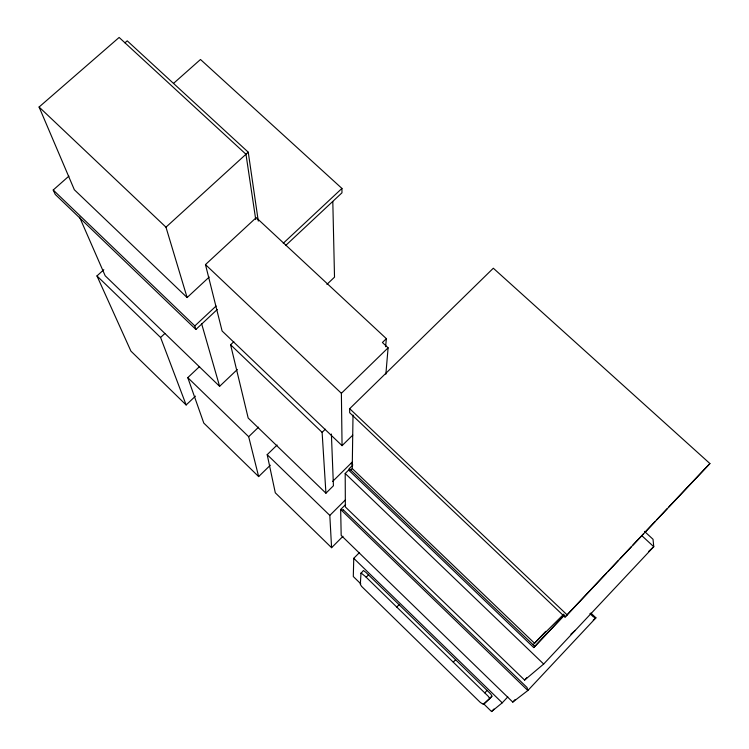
<?xml version="1.0" encoding="UTF-8"?>
<svg xmlns="http://www.w3.org/2000/svg" width="749" height="749" viewBox="0 0 749 749"><rect width="100%" height="100%" fill="white"/><g stroke="black" fill="none" stroke-linecap="round" stroke-linejoin="round"><path stroke-width="1.12" d="M352.62 465.279L349.296 468.565L349.287 470.681L533.737 647.576L564.437 615.116M349.68 408.682L349.652 412.708L565.027 617.082L709.912 463.547L493.319 268.226L349.68 408.682L567.208 614.957M350.794 469.998L352.236 468.565L353.013 415.04M359.52 552.5L353.753 558.314L353.303 576.533L360.793 583.855M385.857 374.2L388.104 347.808L382.411 342.499L386.362 338.66L256.242 217.613L205.469 264.584L222.107 330.992L342.059 445.655L352.76 435.132M385.613 346.75L386.362 338.66M483.236 703.414L491.559 711.55L493.928 709.022M491.559 711.55L502.233 702.834L507.813 696.898M349.268 469.436L345.195 473.462L345.364 506.951L524.609 680.083L526.996 677.545M524.609 680.083L543.671 664.035L653.765 546.704L653.034 539.289L644.458 531.378M345.607 504.564L340.664 509.489L341.179 535.395L512.775 702.103L515.153 699.566M533.737 647.576L564.128 615.35M565.027 617.082L606.559 573.013M608.16 571.318L618.543 560.299M620.144 558.604L631.323 546.742M632.924 545.047L643.307 534.028M644.908 532.333L655.291 521.313M656.892 519.619L667.275 508.599M668.876 506.904L709.912 463.547M483.526 704.303L489.715 698.611L488.376 696.42L365.418 576.505L361.009 572.919L360.325 584.389L361.589 586.383L480.259 702.384L483.367 704.444L492.027 696.149L490.698 693.958L365.933 572.405L363.396 570.513L360.906 573.519M489.481 698.845L491.793 696.392M484.818 692.853L487.14 690.391M533.091 644.749L545.731 631.36M453.304 662.144L455.635 659.71M396.764 607.046L399.095 604.658M366.177 577.245L368.508 574.876M277.102 445.028L267.187 454.662L275.304 492.814L331.582 547.697L342.967 536.303M331.582 547.697L329.813 515.406L345.495 499.808M563.782 614.152L534.524 643.232L352.236 468.565M332.584 481.495L352.217 462.086M233.819 341.722L230.589 344.765L248.181 418.036L325.927 493.198L333.427 485.773L331.386 434.036M325.927 493.198L322.117 432.351L325.338 429.196M342.059 445.655L341.385 393.291L388.104 347.808M199.618 366.476L187.784 377.636L203.784 423.063L258.648 476.579L270.333 465.195M258.648 476.579L248.677 436.704L258.592 427.136M79.553 217.098L105.178 275.772L219.616 386.325L237.358 369.472M326.91 284.386L334.513 277.158L332.809 201.612M103.802 269.706L96.967 275.922L130.916 351.112L186.145 404.966L195.442 396.155M217.257 309.487L195.901 329.457L194.834 325.909L216.087 306.041M283.262 243.256L341.937 188.43L200.489 59.489L173.478 83.429M285.594 245.56L341.965 192.821L341.937 188.43M186.145 404.966L160.586 337.481L164.855 333.502M255.737 219.532L245.972 154.257L119.128 37.45L39.088 107.023L74.338 189.74L187.119 297.55L209.205 277.055M648.615 551.451L653.765 546.704L641.771 535.629M187.119 297.55L165.969 227.181L248.247 152.187L127.227 40.839L124.961 42.815M195.901 329.457L55.239 194.412L53.216 190.012L68.908 176.118M570.878 634.197L575.279 630.349M593.245 620.106L595.923 617.841L590.821 613.028M512.775 702.103L527.848 690.512L595.923 617.841L593.292 616.811L589.903 613.6M39.088 107.023L165.969 227.181M205.469 264.584L341.385 393.291M230.589 344.765L322.117 432.351M351.103 463.285L352.77 464.886M349.296 468.565L534.88 646.471M53.216 190.012L194.834 325.909M345.195 473.462L543.671 664.035M96.967 275.922L160.586 337.481M187.784 377.636L248.677 436.704M267.187 454.662L329.813 515.406M353.753 558.314L502.233 702.834M201.621 323.718L219.616 386.325M248.247 152.187L258.283 221.077M343.435 509.994L340.664 509.489L527.848 690.512L527.043 687.498L343.435 509.994"/></g></svg>
